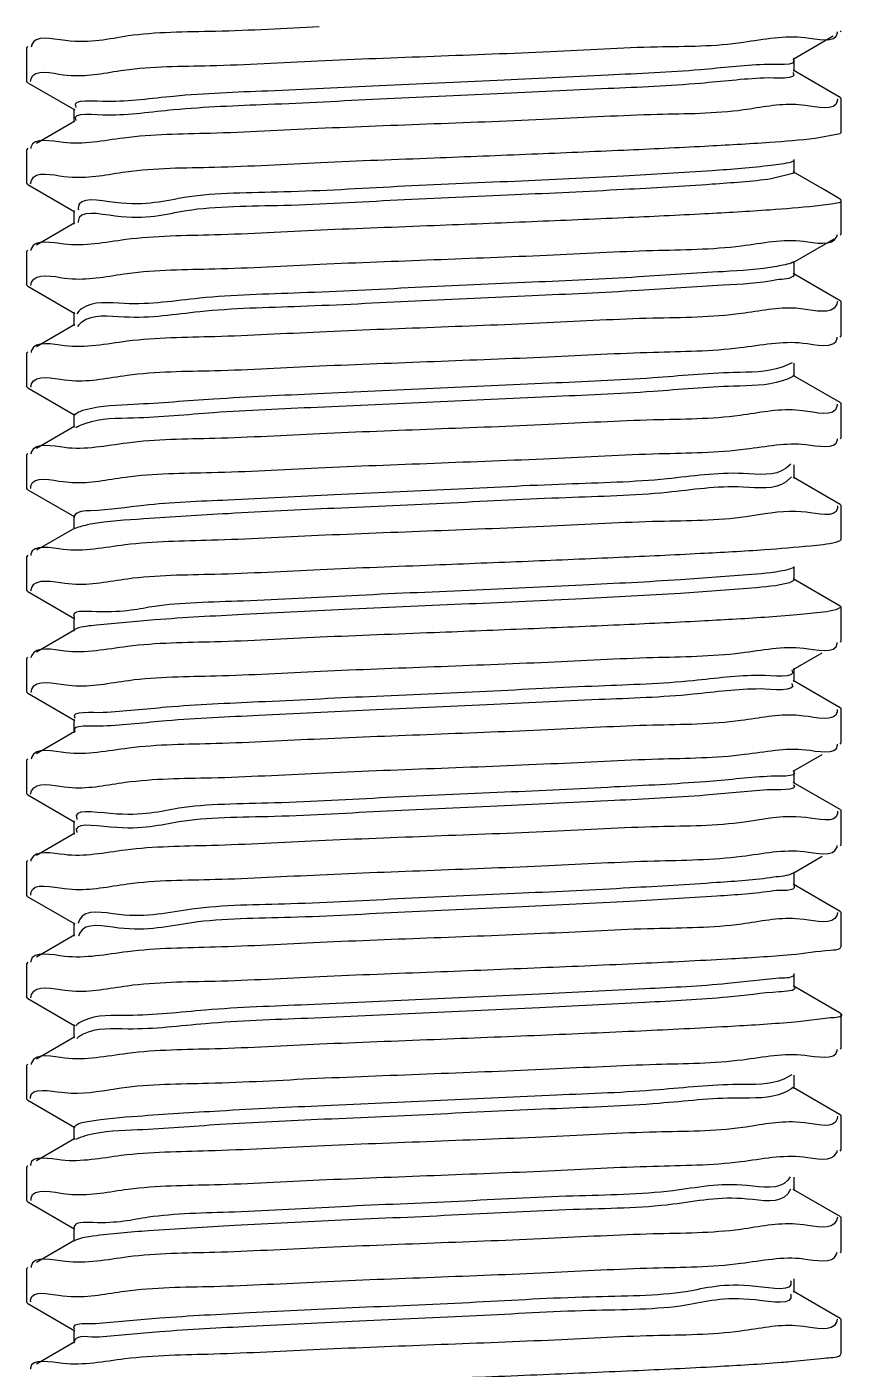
# Model space of a CAD drawing. Extents: x 552102 to 973302, y -80747 to 40012826.
# Drawn here: x 609537.4 to 609620.6, y 211681.1 to 211817.9 of the extents above; entities that cross this region are included whole.
import ezdxf

# ---------------------------------------------------------------- set-up
doc = ezdxf.new("R2010")
doc.units = 0
doc.header["$LTSCALE"] = 1000
doc.header["$MEASUREMENT"] = 0
doc.layers.add('02___PRT_ALL_AXES', color=7, linetype='Continuous')

msp = doc.modelspace()

# ---------------------------------------------------------------- linework, layer by layer
at = {"color": 133, "linetype": 'Continuous'}
for p, q in [((609619.9639942135, 211817.3064257433), (609619.9693323547, 211817.4193732788)), ((609620.2598541791, 211817.4205099633), (609620.3580312635, 211817.534093683)), ((609615.4584369446, 211814.6409780403), (609619.5468544568, 211817.0078659823)), ((609537.5121656948, 211815.9196147134), (609537.414034825, 211815.8067585518)), ((609615.5692572112, 211813.3868746748), (609615.5692572112, 211814.7692746778)), ((609620.259896862, 211810.735614713), (609615.4583973374, 211813.5151942988)), ((609537.5122083778, 211812.2365099539), (609537.4140312577, 211812.350078555)), ((609537.5122083778, 211812.2365099539), (609542.3136256213, 211809.45697804)), ((609537.7994095111, 211812.3403833797), (609537.8467465484, 211812.648830228)), ((609541.1024485076, 211813.0512800445), (609541.930857336, 211812.9748704006)), ((609619.9659942026, 211810.593749996), (609619.9564530844, 211810.3389027943)), ((609620.259896862, 211810.735614713), (609620.3580312635, 211810.6220936855)), ((609542.2028053458, 211809.5852746775), (609542.2028053458, 211808.2028746655)), ((609616.6789472246, 211809.921770673), (609615.7394298549, 211810.0024261107)), ((609542.3136652197, 211808.3311942985), (609538.3835563863, 211806.0559312065)), ((609617.690787446, 211806.5710437526), (609620.2598541791, 211807.0525099626)), ((609620.2598541791, 211807.0525099626), (609620.358031192, 211807.1659762909)), ((609537.5121656948, 211805.5516147306), (609537.4140312577, 211805.4380785485)), ((609615.4770874883, 211804.2434906115), (609615.258202594, 211804.1511183729)), ((609615.5692572112, 211803.0188746741), (609615.5692572112, 211804.4012746771)), ((609537.7967239494, 211801.9455912044), (609537.874349689, 211802.2806183418)), ((609541.1905661727, 211802.6917365571), (609542.0339315439, 211802.6122069409)), ((609615.5692572112, 211803.0188746741), (609613.2100001449, 211802.4238437703)), ((609618.6428733433, 211801.3036013653), (609615.4583973374, 211803.1471942981)), ((609537.5122083778, 211801.8685099532), (609537.4140317495, 211801.9818305482)), ((609537.5122083778, 211801.8685099532), (609542.3136256213, 211799.0889780392)), ((609620.259896862, 211800.3676147213), (609618.6428733433, 211801.3036013653)), ((609619.6114712592, 211799.9006178757), (609617.690787446, 211799.6590437551)), ((609619.7305405523, 211799.923055019), (609619.6114712592, 211799.9006178757)), ((609620.259896862, 211800.3676147213), (609620.358031192, 211800.2539762845)), ((609542.2028053458, 211799.2172746767), (609542.2028053458, 211797.8348746648)), ((609542.3136652197, 211797.9631942978), (609538.3835564131, 211795.6879312058)), ((609542.6505732114, 211798.087571459), (609542.6520932639, 211797.9827500065)), ((609615.4584369446, 211793.9049780389), (609619.6249403561, 211796.3170576801)), ((609620.2598541791, 211796.6845099707), (609620.3580301547, 211796.7984572907)), ((609537.5121656948, 211795.1836147299), (609537.4140317495, 211795.0698305418)), ((609620.259896862, 211789.9996147206), (609615.4583973374, 211792.7791942974)), ((609615.5692572112, 211792.6508746823), (609615.5692572112, 211794.0332746764)), ((609537.5122083778, 211791.5005099704), (609537.4140368277, 211791.6149277141)), ((609537.5122083778, 211791.5005099704), (609542.3136256213, 211788.7209780385)), ((609537.8245292122, 211791.5720953752), (609537.9016922171, 211791.9014501055)), ((609541.2593704307, 211792.3302744855), (609542.0354772295, 211792.2545210441)), ((609620.259896862, 211789.9996147206), (609620.3580301547, 211789.8864572933)), ((609542.2028053458, 211788.849274676), (609542.2028053458, 211787.4668746819)), ((609616.519385534, 211789.1705084732), (609615.7366343314, 211789.2459452441)), ((609619.9796206827, 211789.9410708418), (609619.8785496915, 211789.5907986453)), ((609542.3136652197, 211787.5951942971), (609538.3835563863, 211785.3199312051)), ((609542.7005949701, 211787.5561235328), (609542.5638482476, 211787.4007348945)), ((609542.7398869271, 211787.5955545177), (609542.7005949701, 211787.5561235328)), ((609620.2598541791, 211786.31650997), (609620.3580286707, 211786.4306595375)), ((609537.5121656948, 211784.8156147292), (609537.4140368277, 211784.7029277255)), ((609615.3671877558, 211783.6749582281), (609614.3281547363, 211783.2348151853)), ((609615.5692572112, 211782.2828746816), (609615.5692572112, 211783.6652746757)), ((609541.2509230013, 211781.9614748379), (609542.0353198464, 211781.8851914098)), ((609620.259896862, 211779.6316147198), (609615.4583973374, 211782.4111942967)), ((609537.5122083778, 211781.1325099697), (609537.4140313024, 211781.2460994204)), ((609537.5122083778, 211781.1325099697), (609542.3136256213, 211778.3529780378)), ((609537.8032384092, 211781.2071600129), (609537.8812472845, 211781.5406546881)), ((609619.928319269, 211779.4846874764), (609619.9240322405, 211779.2456103852)), ((609620.259896862, 211779.6316147198), (609620.3580286707, 211779.51865954)), ((609542.2028053458, 211778.4812746753), (609542.2028053458, 211777.0988746812)), ((609616.454046091, 211778.7963460346), (609615.7348480339, 211778.8649978628)), ((609542.3136652197, 211777.2271943052), (609538.3835563863, 211774.9519312044)), ((609542.5821867521, 211777.1807734122), (609542.4139440382, 211777.0809815844)), ((609542.6437445397, 211777.2124016543), (609542.5821867521, 211777.1807734122)), ((609620.2598541791, 211775.9485099693), (609620.3580312635, 211776.0620924821)), ((609537.5121656948, 211774.4476147284), (609537.4140313024, 211774.3340994229)), ((609615.2271554078, 211773.3653587063), (609614.75570099, 211772.9491008868)), ((609615.5692572112, 211771.9148746808), (609615.5692572112, 211773.297274675)), ((609537.5122083778, 211770.764509969), (609537.4140313024, 211770.8780396332)), ((609537.8086786444, 211770.8949979534), (609537.8278363581, 211771.16556349)), ((609541.1225809808, 211771.5812205126), (609542.0330102319, 211771.5003565063)), ((609615.3042281831, 211772.0853920241), (609614.75570099, 211771.5667008927)), ((609620.259896862, 211769.2636147191), (609615.4583973374, 211772.0431943049)), ((609537.5122083778, 211770.764509969), (609542.3136256213, 211767.9849780371)), ((609542.2028053458, 211768.1132746925), (609542.2028053458, 211766.7308746805)), ((609616.7700023557, 211768.4586217364), (609615.7414895947, 211768.5408076336)), ((609619.9761178965, 211769.1183497389), (609619.9684916789, 211768.8647207787)), ((609620.259896862, 211769.2636147191), (609620.3580312635, 211769.1500924756)), ((609542.3136652197, 211766.8591943045), (609538.3835563863, 211764.5839312037)), ((609542.4990695292, 211766.8755259802), (609542.3418356294, 211766.8059781512)), ((609619.8208107526, 211765.4281866302), (609620.2598541791, 211765.5805099686)), ((609620.2598541791, 211765.5805099686), (609620.358029985, 211765.6944888225)), ((609537.5121656948, 211764.0796147277), (609537.4140313024, 211763.9660396357)), ((609615.4584369446, 211762.8009780367), (609615.0940695519, 211762.663386624)), ((609615.5692572112, 211761.5468746801), (609615.5692572112, 211762.9292746832)), ((609615.5692572112, 211761.5468746801), (609615.0940695519, 211761.2809866299)), ((609620.259896862, 211758.8956147184), (609615.4583973374, 211761.6751943042)), ((609537.5121567453, 211760.396539866), (609537.4140333051, 211760.5105914166)), ((609537.5121567453, 211760.396539866), (609542.3136418307, 211757.6169686397)), ((609537.8020721847, 211760.4521729579), (609537.9037493373, 211760.8007407)), ((609541.271810096, 211761.2274505963), (609542.0360804761, 211761.153150778)), ((609620.358029985, 211758.782488816), (609619.8208107526, 211758.5161866238)), ((609620.259896862, 211758.8956147184), (609620.358029985, 211758.782488816)), ((609542.2028053458, 211757.7452746918), (609542.2028053458, 211756.3628746798)), ((609615.8594327177, 211758.0133817961), (609612.5756240779, 211757.7546557536)), ((609617.2179975117, 211758.1358272483), (609615.8594327177, 211758.0133817961)), ((609542.3136652197, 211756.4911943038), (609538.3835564131, 211754.215931203)), ((609542.4327729488, 211756.5962643703), (609542.2891403789, 211756.5312865605)), ((609620.2599058206, 211755.2125398566), (609620.3580256308, 211755.3269351771)), ((609537.5121656948, 211753.711614727), (609537.4140333051, 211753.5985914191)), ((609615.4584207351, 211752.4329686393), (609618.4268484259, 211754.1515977939)), ((609615.5692572112, 211751.1788746794), (609615.5692572112, 211752.5612746825)), ((609537.8465005899, 211750.110010775), (609537.906926083, 211750.4219209274)), ((609541.3906069214, 211750.870592474), (609542.0380954946, 211750.8036543449)), ((609620.259896862, 211748.5276147177), (609615.4583973374, 211751.3071943035)), ((609537.5121567453, 211750.0285398652), (609537.4140329206, 211750.1425387552)), ((609537.5121567453, 211750.0285398652), (609542.3136418307, 211747.248968639)), ((609616.5388932402, 211747.7003579786), (609615.7363473887, 211747.7734672716)), ((609619.9438434477, 211748.3737451663), (609619.9443166429, 211748.1425703188)), ((609620.259896862, 211748.5276147177), (609620.3580256308, 211748.4149351885)), ((609542.2028053458, 211747.3772746911), (609542.2028053458, 211745.994874679)), ((609542.3136652197, 211746.1231943031), (609538.3835563863, 211743.8479312022)), ((609620.2599058206, 211744.8445398559), (609620.3580312635, 211744.9581058552)), ((609615.4584207351, 211742.0649686386), (609618.4268484259, 211743.7835978021)), ((609537.5121656948, 211743.3436147263), (609537.4140329206, 211743.2305387577)), ((609615.5692572112, 211740.8108746787), (609615.5692572112, 211742.1932746818)), ((609620.259896862, 211738.159614717), (609615.4583973374, 211740.9391943027)), ((609537.5121567453, 211739.6605398645), (609537.4140313024, 211739.7741051307)), ((609537.5121567453, 211739.6605398645), (609542.3136418307, 211736.8809686383)), ((609537.7889828259, 211739.7214580794), (609537.889202475, 211740.0722981711)), ((609541.2063639278, 211740.4852426937), (609542.0341957862, 211740.4082263162)), ((609619.9727151479, 211737.9963512739), (609619.9790048654, 211737.7753256907)), ((609620.259896862, 211738.159614717), (609620.3580312635, 211738.0461058488)), ((609542.2028053458, 211737.0092746904), (609542.2028053458, 211735.6268746783)), ((609616.7361509736, 211737.3513188353), (609615.7400368297, 211737.430509903)), ((609542.3136652197, 211735.7551943024), (609538.3835563863, 211733.4799312015)), ((609620.2599058206, 211734.4765398552), (609620.3580312635, 211734.5900221159)), ((609537.5121656948, 211732.9756147256), (609537.4140313024, 211732.8621051242)), ((609615.4584207351, 211731.6969686469), (609618.4268484259, 211733.4155978014)), ((609615.5692572112, 211730.442874678), (609615.5692572112, 211731.8252746811)), ((609541.2553777213, 211730.1218966295), (609542.0360231752, 211730.0496715625)), ((609620.259896862, 211727.7916147163), (609615.4583973374, 211730.571194302)), ((609537.5121567453, 211729.2925398638), (609537.4140362378, 211729.4052679857)), ((609537.5121567453, 211729.2925398638), (609542.3136418307, 211726.5129686465)), ((609537.8324492212, 211729.443066596), (609537.8342593993, 211729.6786498149)), ((609619.9625304515, 211727.6917878856), (609619.9135056789, 211727.3840243389)), ((609620.259896862, 211727.7916147163), (609620.3580312635, 211727.6780221184)), ((609542.2028053458, 211726.6412746897), (609542.2028053458, 211725.2588746776)), ((609616.5849374618, 211726.9687412968), (609615.7379754718, 211727.0486826768)), ((609542.3136652197, 211725.3871943017), (609538.3835563863, 211723.1119312098)), ((609542.7287954831, 211725.4423336705), (609542.6711320573, 211725.2802392592)), ((609542.7442360307, 211725.4784677376), (609542.7287954831, 211725.4423336705)), ((609620.2598541791, 211724.1085099657), (609620.358031192, 211724.2221845766)), ((609537.5121656948, 211722.6076147249), (609537.4140362378, 211722.4932679792)), ((609615.5692572112, 211720.0748746773), (609615.5692572112, 211721.4572746803)), ((609537.5122083778, 211718.9245099654), (609537.4140367295, 211719.0389206728)), ((609537.5122083778, 211718.9245099654), (609542.3136256213, 211716.1449780424)), ((609537.8317395622, 211718.9993241062), (609537.9034459974, 211719.3232824912)), ((609541.2836087133, 211719.7565644076), (609542.0358946527, 211719.6822655459)), ((609620.259896862, 211717.4236147155), (609615.4583973374, 211720.2031943013)), ((609542.2028053458, 211716.273274689), (609542.2028053458, 211714.8908746859)), ((609615.9629401203, 211716.5473053446), (609615.2714562828, 211716.4842125466)), ((609619.2608909215, 211716.9296700289), (609615.9629401203, 211716.5473053446)), ((609620.259896862, 211717.4236147155), (609620.327564373, 211717.3733294656)), ((609620.327564373, 211717.3733294656), (609620.358031192, 211717.3101845791)), ((609542.3136652197, 211715.019194301), (609538.3835564131, 211712.7439312091)), ((609542.6476331259, 211714.9607289126), (609542.486987492, 211714.8309814682)), ((609542.6987545186, 211714.9970482578), (609542.6476331259, 211714.9607289126)), ((609620.2598541791, 211713.740509965), (609620.3580312635, 211713.8541203995)), ((609537.5121656948, 211712.2396147242), (609537.4140367295, 211712.1269206752)), ((609615.3210675473, 211711.133436661), (609614.5189803357, 211710.6934618016)), ((609615.5692572112, 211709.7068746855), (609615.5692572112, 211711.0892746796)), ((609540.9484856065, 211709.3562697341), (609541.9290332998, 211709.2806233575)), ((609620.259896862, 211707.0556147148), (609615.4583973374, 211709.8351943006)), ((609537.5122083778, 211708.5565099647), (609537.4140313024, 211708.6700386365)), ((609537.5122083778, 211708.5565099647), (609542.3136256213, 211705.7769780417)), ((609619.9625441487, 211706.9286152204), (609619.9403129722, 211706.6535285433)), ((609620.259896862, 211707.0556147148), (609620.3580312635, 211706.9421204021)), ((609542.2028053458, 211705.9052746882), (609542.2028053458, 211704.5228746851)), ((609616.6413771922, 211706.2381491383), (609615.7388625855, 211706.319119968)), ((609542.3136652197, 211704.6511943002), (609538.3835564131, 211702.3759312083)), ((609542.54341509, 211704.6270860066), (609542.3779484088, 211704.5430237432)), ((609542.6102293546, 211704.6560459425), (609542.54341509, 211704.6270860066)), ((609620.2598541791, 211703.3725099643), (609620.3580312635, 211703.4860380461)), ((609537.5121656948, 211701.8716147234), (609537.4140313024, 211701.7580386391)), ((609615.1403547163, 211700.7565249135), (609614.9090948874, 211700.4077475389)), ((609615.5692572112, 211699.3388746848), (609615.5692572112, 211700.7212746789)), ((609537.847232082, 211698.3308555206), (609537.8547489817, 211698.5756633928)), ((609541.3345963891, 211699.0253592481), (609542.0373597557, 211698.9574706873)), ((609615.1929048236, 211699.4887514105), (609614.9090948874, 211699.0253475358)), ((609620.259896862, 211696.6876147141), (609615.4583973374, 211699.4671942999)), ((609537.5122083778, 211698.1885099639), (609537.4140325721, 211698.3016599705)), ((609537.5122083778, 211698.1885099639), (609542.3136256213, 211695.408978041)), ((609616.4975030447, 211695.8564391156), (609615.7361345644, 211695.9308990171)), ((609619.9726113017, 211696.6235057076), (609619.8810924435, 211696.2804374059)), ((609620.259896862, 211696.6876147141), (609620.3580312635, 211696.5740380576)), ((609542.3136652197, 211694.2831942995), (609538.3835564131, 211692.0079312076)), ((609542.2028053458, 211695.5372746875), (609542.2028053458, 211694.1548746844)), ((609542.4707670744, 211694.3341747244), (609542.3203286316, 211694.2704266002)), ((609620.2598541791, 211693.0045099636), (609620.3580261046, 211693.117250361)), ((609537.5121656948, 211691.5036147227), (609537.4140325721, 211691.3896599462)), ((609615.5692572112, 211688.9708746751), (609615.5692572112, 211690.3532746782)), ((609615.1816250259, 211688.8275064905), (609615.2096504534, 211688.7396332373)), ((609620.259896862, 211686.3196147134), (609615.4583973374, 211689.0991942992)), ((609537.5122083778, 211687.8205099632), (609537.4140332335, 211687.9335669239)), ((609537.5122083778, 211687.8205099632), (609542.3136256213, 211685.0409780403)), ((609537.8023395742, 211687.9915240427), (609537.7910016173, 211688.1971586724)), ((609541.0762932593, 211688.6327514639), (609541.9322568412, 211688.5610940685)), ((609619.9431770617, 211686.2449029793), (609619.8706221456, 211685.9197497418)), ((609620.259896862, 211686.3196147134), (609620.3580261046, 211686.2052503546)), ((609542.2028053458, 211685.1692746868), (609542.2028053458, 211683.7868746748)), ((609616.5012051457, 211685.4887888303), (609615.7363751318, 211685.5638929268)), ((609542.3136652197, 211683.9151942988), (609538.3835564131, 211681.6399312069)), ((609615.1460970038, 211681.9150264581), (609618.6351895834, 211682.2727758845)), ((609620.2598541791, 211682.6365099629), (609620.3580307806, 211682.7503266861))]:
    msp.add_line(p, q, dxfattribs=at)
for points, start_tangent, end_tangent in [([(609567.1997041161, 211817.9261024823), (609556.6353454675, 211817.4635935356), (609547.7218529667, 211816.9950472673), (609541.3384017552, 211816.5297159126), (609537.8957191075, 211816.0578172853), (609537.8521987373, 211815.8675370147)], (-0.998864853046374, -0.04763407759835314), (-0.1513896259216672, -0.9884741681821017)), ([(609578.8860312606, 211814.9420746793), (609590.7423425253, 211815.4204969486), (609601.613820007, 211815.8991500487), (609610.4032955224, 211816.3665544738)], (0.9992093668727177, 0.03975727799815823), (0.9887124554115297, 0.1498255002130942)), ([(609610.4032955224, 211816.3665544738), (609616.6789472246, 211816.8337706795)], (0.988712455523735, 0.1498254994726408), (0.9933418337683105, -0.115204172171888)), ([(609616.6789472246, 211816.8337706795), (609619.9639942135, 211817.3064257433)], (0.9933418341439656, -0.1152041689328231), (0.1029997105054739, 0.9946813859904028)), ([(609541.930857336, 211812.9748704006), (609547.2695431019, 211813.5115076115), (609556.0877083654, 211813.9816419175), (609567.0493098135, 211814.4644657721), (609578.8860312606, 211814.9420746793)], (0.9980741919567047, -0.06203150288338399), (0.999209366880601, 0.0397572778000289)), ([(609615.4463151301, 211814.6314124872), (609612.5221717561, 211814.0919580539)], (0.619473428946973, -0.7850176245337933), (-0.998988901423428, -0.04495747805218388)), ([(609537.8467465484, 211812.648830228), (609541.1024485076, 211813.0512800445)], (0.294577548389349, 0.9556275780788879), (0.9926905756907329, -0.1206872857214094)), ([(609612.5221717561, 211814.0919580539), (609606.0116510178, 211813.5506046524), (609596.6077041889, 211813.0092512776), (609585.3134281422, 211812.4678979208), (609573.3335567886, 211811.9265445103), (609561.945954817, 211811.3851911356), (609552.3653110053, 211810.843837734), (609545.6135701084, 211810.3024843593)], (-0.9989889015512962, -0.04495747521085697), (-0.9999951692635113, -0.003108287252094923)), ([(609615.4328473742, 211813.2650062372), (609615.4448044116, 211813.2509114255), (609612.5221717561, 211812.7095580508)], (0.6662407459472406, -0.7457367286379721), (-0.998988901586986, -0.04495747441780268)), ([(609612.5221717561, 211812.7095580508), (609606.0116510178, 211812.1682046404), (609596.6077041889, 211811.6268512656), (609585.3134281422, 211811.0854979088), (609573.3335567886, 211810.5441445072), (609561.945954817, 211810.0027911325), (609552.3653110053, 211809.461437731), (609545.6135701084, 211808.9200843652)], (-0.9989889015512962, -0.04495747521085697), (-0.9999951692635113, -0.003108287252094923)), ([(609545.6135701084, 211810.3024843593), (609542.410924452, 211809.7611309936), (609542.421302169, 211809.7465778102)], (-0.9999951692623134, -0.003108287637493678), (0.5939276772965322, -0.8045184361723146)), ([(609545.6135701084, 211808.9200843652), (609542.4037299001, 211808.389509358)], (-0.9999951692580584, -0.003108289006339577), (0.5435004845892112, -0.839408853450625)), ([(609615.7394298549, 211810.0024261107), (609610.4032955224, 211809.4545544853), (609601.613820007, 211808.9871500423), (609590.7423425253, 211808.508496951), (609578.8860312606, 211808.0300746818)], (-0.998514157652696, 0.05449290749379287), (-0.9992093668806896, -0.03975727779779981)), ([(609619.9564530844, 211810.3389027943), (609616.6789472246, 211809.921770673)], (-0.1671633866122175, -0.9859292074871981), (-0.9933418335371391, 0.1152041741651529)), ([(609578.8860312606, 211808.0300746818), (609567.0493098135, 211807.5524657746), (609556.0877083654, 211807.069641911), (609547.2695431019, 211806.599507605), (609541.1024485076, 211806.1392800381)], (-0.9992093669110197, -0.03975727703552207), (-0.9926905756755194, 0.1206872858465455)), ([(609541.1024485076, 211806.1392800381), (609537.8292324388, 211805.6717672606), (609537.8052033598, 211805.5229425957)], (-0.9926905758474389, 0.1206872844324552), (-0.0973794567789435, -0.9952473267471951)), ([(609578.8860312606, 211804.5740746786), (609588.8369199807, 211804.9739090284), (609598.2024392749, 211805.3735643585), (609606.4592736239, 211805.7742253562), (609613.0803728098, 211806.1736118754), (609617.690787446, 211806.5710437526)], (0.9992093669066551, 0.03975727714521582), (0.9937016102055551, 0.1120585109435556)), ([(609542.0339315439, 211802.6122069409), (609547.490052485, 211803.1570002129), (609556.5222906882, 211803.6342575361), (609567.3556870873, 211804.1091707607), (609578.8860312606, 211804.5740746786)], (0.9980309650056143, -0.06272314477098888), (0.9992093668835893, 0.03975727772492637)), ([(609613.2100001449, 211803.8062437554), (609607.2088928486, 211803.2648903897), (609598.1866524095, 211802.7235369791), (609587.1056600803, 211802.1821836224), (609575.1478992844, 211801.6408302476), (609563.588876217, 211801.0994768371), (609553.66156474, 211800.5581234624), (609546.4248878474, 211800.0167700608), (609542.6507648464, 211799.4754166951), (609542.6604325558, 211799.2738182624)], (-0.991970888420583, -0.1264664245010483), (0.1226256293264124, -0.9924529989033745)), ([(609615.258202594, 211804.1511183729), (609613.2100001449, 211803.8062437554)], (-0.9534061673672882, -0.3016897081871018), (-0.9919708874366551, -0.1264664322187321)), ([(609537.874349689, 211802.2806183418), (609541.1905661727, 211802.6917365571)], (0.3655061730049372, 0.9308089156724302), (0.9922551407707636, -0.1242164868847621)), ([(609613.2100001449, 211802.4238437703), (609607.2088928486, 211801.8824903955), (609598.1866524095, 211801.341136985), (609587.1056600803, 211800.7997836103), (609575.1478992844, 211800.2584302445), (609563.588876217, 211799.717076834), (609553.66156474, 211799.1757234683), (609546.4248878474, 211798.6343700667), (609542.6507648464, 211798.093016692), (609542.6505732114, 211798.087571459)], (-0.9919708884337874, -0.1264664243974767), (-0.03248126880400599, -0.9994723443782133)), ([(609617.690787446, 211799.6590437551), (609613.0803728098, 211799.2616118779), (609606.4592736239, 211798.8622253497), (609598.2024392749, 211798.4615643611), (609588.8369199807, 211798.0619090309), (609578.8860312606, 211797.6620746811)], (-0.9937016102055551, -0.1120585109435556), (-0.9992093669066551, -0.03975727714521582)), ([(609620.3088026161, 211800.2148778667), (609620.3243936712, 211800.1876094748), (609619.7305405523, 211799.923055019)], (0.6219322420052489, -0.7830710608586711), (-0.980961753286203, -0.1942010262322484)), ([(609578.8860312606, 211797.6620746811), (609567.3556870873, 211797.1971707632), (609556.5222906882, 211796.7222575297), (609547.490052485, 211796.2450002154), (609541.1905661727, 211795.7797365775)], (-0.9992093669082237, -0.03975727710579407), (-0.9922551407507549, 0.1242164870445941)), ([(609541.1905661727, 211795.7797365775), (609537.8534898276, 211795.3105086704), (609537.8099029654, 211795.132610934)], (-0.9922551410315621, 0.124216484801474), (-0.1688451396850212, -0.9856425918175137)), ([(609578.8860312606, 211794.2060746779), (609590.3936417723, 211794.6700370063), (609601.1698432381, 211795.1421182116), (609610.1870370919, 211795.6173772087), (609616.519385534, 211796.0825084617)], (0.9992093668820223, 0.03975727776430598), (0.9921810626997123, -0.1248068059845691)), ([(609616.519385534, 211796.0825084617), (609619.8996908361, 211796.5525204232), (609619.9608788366, 211796.7517599513)], (0.9921810623524707, -0.1248068087450465), (0.2194516759132804, 0.9756233709474433)), ([(609542.0354772295, 211792.2545210441), (609547.6242669696, 211792.7971503188), (609556.5547566289, 211793.267790999), (609567.2522411967, 211793.7368842413), (609578.8860312606, 211794.2060746779)], (0.9976414254245287, -0.06864099559967408), (0.9992093668769199, 0.03975727789254403)), ([(609537.9016922171, 211791.9014501055), (609541.2593704307, 211792.3302744855)], (0.3598268521499356, 0.9330190975922564), (0.9921612128140729, -0.1249645061099668)), ([(609613.8124937856, 211793.5205294838), (609608.3357195401, 211792.9791760822), (609599.7176162686, 211792.4378227165), (609588.8774567599, 211791.8964693239), (609576.9715353394, 211791.3551159491), (609565.2698287572, 211790.8137625744), (609555.0205304708, 211790.2724091729), (609547.3169090982, 211789.7310557982), (609542.9806917812, 211789.1897023966), (609542.4909795935, 211788.6777446558)], (-0.9816200995309867, -0.1908454353574529), (-0.511478927797588, -0.8592958200870232)), ([(609615.4352641875, 211793.9491484513), (609613.8124937856, 211793.5205294838)], (-0.8855359589115103, -0.4645708401037157), (-0.9816200997991054, -0.1908454339783752)), ([(609613.8124937856, 211792.1381294896), (609608.3357195401, 211791.5967760971), (609599.7176162686, 211791.0554227223), (609588.8774567599, 211790.5140693118), (609576.9715353394, 211789.9727159461), (609565.2698287572, 211789.4313625713), (609555.0205304708, 211788.8900091698), (609547.3169090982, 211788.3486557951), (609542.9806917812, 211787.8073023935), (609542.7398869271, 211787.5955545177)], (-0.9816200995110737, -0.1908454354598768), (-0.7135449938275982, -0.700609407432967)), ([(609615.5549120511, 211792.6596061935), (609613.8124937856, 211792.1381294896)], (-0.5199319153303585, -0.8542077050816768), (-0.9816200996876191, -0.1908454345518091)), ([(609615.7366343314, 211789.2459452441), (609610.1870370919, 211788.7053772201), (609601.1698432381, 211788.2301182141), (609590.3936417723, 211787.7580370088), (609578.8860312606, 211787.2940746804)], (-0.9977898473119867, 0.06644863129608035), (-0.9992093669096059, -0.03975727707105368)), ([(609619.8785496915, 211789.5907986453), (609616.519385534, 211789.1705084732)], (-0.4130501999648601, -0.9107082586146835), (-0.9921810628720189, 0.1248068046147763)), ([(609578.8860312606, 211787.2940746804), (609567.2522411967, 211786.8248842528), (609556.5547566289, 211786.3557910016), (609547.6242669696, 211785.8851503303), (609541.2593704307, 211785.418274488)], (-0.9992093668771206, -0.03975727788750093), (-0.9921612132247849, 0.1249645028491016)), ([(609541.2593704307, 211785.418274488), (609537.8879606928, 211784.9517777671), (609537.8382937277, 211784.757731246)], (-0.9921612130471713, 0.1249645042592727), (-0.174755726116802, -0.9846118200536642)), ([(609578.8860312606, 211783.8380746862), (609590.535858726, 211784.3079299977), (609601.2305832648, 211784.776985385), (609610.0522283728, 211785.2412238469), (609616.454046091, 211785.7083460321)], (0.9992093668754716, 0.03975727792894303), (0.9931211871539818, -0.1170910228235539)), ([(609616.454046091, 211785.7083460321), (609619.927920934, 211786.1922162166), (609619.9323368783, 211786.3117292812)], (0.9931211872901505, -0.1170910216686228), (-0.0145952606211491, 0.9998934835108192)), ([(609542.0353198464, 211781.8851914098), (609547.6160601432, 211782.4286532869), (609556.5503484274, 211782.899582841), (609567.2491278584, 211783.3687551727), (609578.8860312606, 211783.8380746862)], (0.997679942831869, -0.06807886361418279), (0.9992093668851167, 0.03975727768653575)), ([(609614.3281547363, 211783.2348151853), (609609.3893296953, 211782.6934618106), (609601.1967894967, 211782.152108418), (609590.6244131263, 211781.6107550522), (609578.79993118, 211781.0694016507), (609566.9846333052, 211780.5280482759), (609556.4388295973, 211779.9866949012), (609548.2874161388, 211779.4453414997), (609543.3998850549, 211778.9039881339), (609542.3120864535, 211778.3793949445)], (-0.9494136955377547, -0.3140280795173319), (-0.6819033743773768, -0.7314422656729286)), ([(609537.8812472845, 211781.5406546881), (609541.2509230013, 211781.9614748379)], (0.363501003946423, 0.9315938064038116), (0.9921819291577945, -0.1247999176791295)), ([(609614.3281547363, 211781.8524151912), (609609.3893296953, 211781.3110618164), (609601.1967894967, 211780.7697084238), (609590.6244131263, 211780.2283550491), (609578.79993118, 211779.6870016476), (609566.9846333052, 211779.1456482729), (609556.4388295973, 211778.604294907), (609548.2874161388, 211778.0629414966), (609543.3998850549, 211777.5215881219), (609542.6437445397, 211777.2124016543)], (-0.949413695468311, -0.3140280797272837), (-0.8945479673790158, -0.4469719611542447)), ([(609615.470833301, 211782.3757080903), (609614.3281547363, 211781.8524151912)], (-0.6861447983647372, -0.7274649927501765), (-0.9494136960724087, -0.3140280779008914)), ([(609619.9240322405, 211779.2456103852), (609616.454046091, 211778.7963460346)], (-0.130514690045237, -0.9914463755959753), (-0.993121187044002, 0.1170910237563608)), ([(609615.7348480339, 211778.8649978628), (609610.0522283728, 211778.3292238494), (609601.2305832648, 211777.8649853786), (609590.535858726, 211777.3959300091), (609578.8860312606, 211776.9260746797)], (-0.9973933430519433, 0.07215621411679572), (-0.9992093668978936, -0.0397572773654145)), ([(609578.8860312606, 211776.9260746797), (609567.2491278584, 211776.4567551663), (609556.5503484274, 211775.9875828435), (609547.6160601432, 211775.5166532984), (609541.2509230013, 211775.0494748404)], (-0.9992093668982568, -0.03975727735628795), (-0.9921819294709145, 0.1247999151897677)), ([(609541.2509230013, 211775.0494748404), (609537.8626002545, 211774.5769925644), (609537.8168844695, 211774.3941466619)], (-0.9921819299198681, 0.1247999116205059), (-0.1728265811855755, -0.9849522693185218)), ([(609578.8860312606, 211773.4700746765), (609590.7816516573, 211773.9501293918), (609601.808968603, 211774.4364501049), (609610.6580606217, 211774.9102377584), (609616.7700023557, 211775.3706217339)], (0.9992093669043838, 0.03975727720230126), (0.9936319441082324, -0.1126745740959093)), ([(609616.7700023557, 211775.3706217339), (609619.9763770605, 211775.8380369236), (609619.9802950973, 211775.9447849443)], (0.9936319437771818, -0.1126745770153129), (-0.01332346974901038, 0.999911238637634)), ([(609537.8278363581, 211771.16556349), (609541.1225809808, 211771.5812205126)], (0.2034075003459807, 0.9790941674849258), (0.9930280846351451, -0.1178780010258708)), ([(609542.0330102319, 211771.5003565063), (609547.4278450751, 211772.0492068787), (609556.2320937152, 211772.5165098359), (609567.071491843, 211772.9933865984), (609578.8860312606, 211773.4700746765)], (0.9983271578942776, -0.05781769461621622), (0.9992093668759515, 0.03975727791688504)), ([(609614.75570099, 211772.9491008868), (609610.3671038504, 211772.4077475121), (609602.6204946692, 211771.8663941552), (609592.342186066, 211771.3250407448), (609580.6285410697, 211770.7836873789), (609568.729026633, 211770.2423339775), (609557.9129359807, 211769.7009806116), (609549.3339961703, 211769.1596272369), (609543.9073024775, 211768.6182738354), (609542.2232834304, 211768.0989129563)], (-0.8134377977829952, -0.5816519140671257), (-0.5741887220696122, -0.8187229760108516)), ([(609614.75570099, 211771.5667008927), (609610.3671038504, 211771.0253475269), (609602.6204946692, 211770.4839941521), (609592.342186066, 211769.9426407506), (609580.6285410697, 211769.4012873759), (609568.729026633, 211768.8599339744), (609557.9129359807, 211768.3185806086), (609549.3339961703, 211767.7772272338), (609543.9073024775, 211767.2358738234), (609542.4990695292, 211766.8755259802)], (-0.8134377979776833, -0.5816519137948553), (-0.933753687617868, -0.3579162623575981)), ([(609615.7414895947, 211768.5408076336), (609610.6580606217, 211767.998237734), (609601.808968603, 211767.5244500985), (609590.7816516573, 211767.0381293853), (609578.8860312606, 211766.558074679)], (-0.9989897265423875, 0.04493913954189645), (-0.999209366886451, -0.03975727765300348)), ([(609619.9684916789, 211768.8647207787), (609616.7700023557, 211768.4586217364)], (-0.1651478472622933, -0.9862688216427762), (-0.9936319440637538, 0.112674574488149)), ([(609578.8860312606, 211766.558074679), (609567.071491843, 211766.081386592), (609556.2320937152, 211765.6045098474), (609547.4278450751, 211765.1372068813), (609541.1225809808, 211764.6692205151)], (-0.999209366899886, -0.03975727731534125), (-0.9930280848746131, 0.1178779990085443)), ([(609612.5756240779, 211764.6666557511), (609617.2179975117, 211765.0478272458), (609619.8208107526, 211765.4281866302)], (0.9975039237954336, 0.07061106154643036), (0.9705967974563212, 0.240711147991806)), ([(609541.1225809808, 211764.6692205151), (609537.8179336692, 211764.196560364), (609537.8078792031, 211764.0719573965)], (-0.993028085165646, 0.1178779965568234), (-0.0258857051414446, -0.9996649089916732)), ([(609578.8860312606, 211763.1020746758), (609588.4590907152, 211763.4864410122), (609597.7437400128, 211763.8810063859), (609606.0123680438, 211764.2785700043), (609612.5756240779, 211764.6666557511)], (0.9992093668747175, 0.03975727794789646), (0.9975039239115904, 0.0706110599055152)), ([(609615.0940695519, 211762.663386624), (609611.266611066, 211762.1220332136), (609603.9851922448, 211761.5806798567), (609594.0265048856, 211761.039326491), (609582.4528187717, 211760.4979730805), (609570.4986718411, 211759.9566197147), (609559.4391848202, 211759.4152663042), (609550.4540471996, 211758.8739129384), (609544.5016825342, 211758.3325595727), (609542.217015555, 211757.7912061622), (609542.2313454443, 211757.7677643259)], (-0.9628693178818707, -0.2699679178748856), (0.6189313672336406, -0.7854450729709217)), ([(609542.0360804761, 211761.153150778), (609547.6541810388, 211761.6949605395), (609556.5666503484, 211762.164352562), (609567.2776269998, 211762.6339364608), (609578.8860312606, 211763.1020746758)], (0.9976751678955209, -0.06814880310500124), (0.9992093668777622, 0.03975727787137501)), ([(609537.9037493373, 211760.8007407), (609541.271810096, 211761.2274505963)], (0.4130077564228114, 0.9107275076193734), (0.9921805711392594, -0.1248107136978759)), ([(609615.0940695519, 211761.2809866299), (609611.266611066, 211760.7396332195), (609603.9851922448, 211760.1982798536), (609594.0265048856, 211759.6569264879), (609582.4528187717, 211759.1155730774), (609570.4986718411, 211758.5742197116), (609559.4391848202, 211758.0328663012), (609550.4540471996, 211757.4915129353), (609544.5016825342, 211756.9501595786), (609542.4327729488, 211756.5962643703)], (-0.9628693178784924, -0.2699679178869352), (-0.9414450705737397, -0.3371663967426266)), ([(609619.8208107526, 211758.5161866238), (609617.2179975117, 211758.1358272483)], (-0.9705967966807664, -0.2407111511190024), (-0.995662359100615, -0.09304013472796549)), ([(609612.5756240779, 211757.7546557536), (609606.0123680438, 211757.3665699979), (609597.7437400128, 211756.9690063884), (609588.4590907152, 211756.5744410148), (609578.8860312606, 211756.1900746782)], (-0.9975039239115904, -0.0706110599055152), (-0.9992093668747175, -0.03975727794789646)), ([(609578.8860312606, 211756.1900746782), (609567.2776269998, 211755.7219364633), (609556.5666503484, 211755.2523525646), (609547.6541810388, 211754.782960551), (609541.271810096, 211754.3154506078)], (-0.999209366879856, -0.03975727781875214), (-0.9921805713374042, 0.1248107121227277)), ([(609541.271810096, 211754.3154506078), (609537.8859021688, 211753.8472338577), (609537.8212068493, 211753.6408053567)], (-0.9921805710342231, 0.1248107145328594), (-0.223338518193161, -0.9747409431696624)), ([(609578.8860312606, 211752.734074675), (609590.4849348778, 211753.2018191864), (609601.1796163853, 211753.670579352), (609610.1448886449, 211754.1428230455), (609616.5388932402, 211754.6123579761)], (0.9992093669107297, 0.03975727704280891), (0.9933752679621036, -0.1149155211501858)), ([(609616.5388932402, 211754.6123579761), (609619.9478446061, 211755.0937999566), (609619.9494555498, 211755.2020883967)], (0.9933752683418569, -0.1149155178674496), (-0.03364644113234968, 0.9994337982073287)), ([(609542.0380954946, 211750.8036543449), (609547.78794316, 211751.3350274076), (609556.6898965294, 211751.8021643182), (609567.3294725979, 211752.2680848112), (609578.8860312606, 211752.734074675)], (0.9968198502532051, -0.07968805519761228), (0.9992093668995067, 0.03975727732487694)), ([(609612.085615086, 211751.8363189688), (609605.287489354, 211751.2949655582), (609595.6731820937, 211750.7536121835), (609584.2682289297, 211750.2122588178), (609572.2891693556, 211749.6709054162), (609561.013781559, 211749.1295520415), (609551.6447846288, 211748.5881986399), (609545.1815475071, 211748.0468452652)], (-0.999980177498176, 0.006296396645421818), (-0.9986412174915356, -0.05211255824677513)), ([(609615.3424192632, 211752.3776723435), (609612.085615086, 211751.8363189688)], (0.5423232787059856, -0.8401699003020697), (-0.9999801775077668, 0.006296395122221168)), ([(609615.3424192632, 211752.3776723435), (609615.3494105126, 211752.3665321817)], (0.5423235961582504, -0.8401696953889631), (0.5204182723230276, -0.8539114836048963)), ([(609537.906926083, 211750.4219209274), (609541.3906069214, 211750.870592474)], (0.313736022736101, 0.949510246410081), (0.9921001173099563, -0.1254486238807385)), ([(609612.085615086, 211750.4539189657), (609605.287489354, 211749.9125655552), (609595.6731820937, 211749.3712121894), (609584.2682289297, 211748.8298588147), (609572.2891693556, 211748.2885054131), (609561.013781559, 211747.7471520474), (609551.6447846288, 211747.2057986369), (609545.1815475071, 211746.6644452801)], (-0.999980177498176, 0.006296396645421818), (-0.9986412174915356, -0.05211255824677513)), ([(609615.3308550353, 211751.0124784787), (609615.3424192632, 211750.9952723314), (609612.085615086, 211750.4539189657)], (0.5723414597833004, -0.8200153982780573), (-0.9999801774965817, 0.006296396898617754)), ([(609545.1815475071, 211748.0468452652), (609542.3134884442, 211747.5054918995), (609542.3265617724, 211747.4902781059)], (-0.9986412175210737, -0.0521125576807329), (0.6742967905304337, -0.7384604513989605)), ([(609615.7363473887, 211747.7734672716), (609610.1448886449, 211747.230823048), (609601.1796163853, 211746.7585793456), (609590.4849348778, 211746.2898191889), (609578.8860312606, 211745.8220746775)], (-0.9978511508064409, 0.06552160585838568), (-0.9992093668940532, -0.03975727746193907)), ([(609619.9443166429, 211748.1425703188), (609616.5388932402, 211747.7003579786)], (-0.1118520811623191, -0.9937248673247832), (-0.9933752676462738, 0.1149155238803439)), ([(609545.1815475071, 211746.6644452801), (609542.3135078365, 211746.1230677475)], (-0.9986412175207959, -0.05211255768605396), (0.6266185250750754, -0.7793261345757224)), ([(609578.8860312606, 211745.8220746775), (609567.3294725979, 211745.3560848226), (609556.6898965294, 211744.8901643117), (609547.78794316, 211744.4230274012), (609541.3906069214, 211743.9585924675)], (-0.9992093669069808, -0.0397572771370313), (-0.9921001172256179, 0.1254486245477222)), ([(609541.3906069214, 211743.9585924675), (609537.8982598925, 211743.4824816634), (609537.8570194448, 211743.2938080897)], (-0.9921001167784843, 0.1254486280838415), (-0.1429450673159031, -0.989730623821478)), ([(609578.8860312606, 211742.3660746833), (609590.7849192406, 211742.8462651094), (609601.7141377622, 211743.3279265215), (609610.5080133254, 211743.7969796022), (609616.7361509736, 211744.2633188327)], (0.9992093669100133, 0.03975727706081861), (0.994018096997133, -0.109215488105847)), ([(609616.7361509736, 211744.2633188327), (609619.9819756086, 211744.7356887152), (609619.9804630216, 211744.8274732282)], (0.9940180967011595, -0.1092154907996318), (-0.06096012711939293, 0.9981402020265427)), ([(609542.0341957862, 211740.4082263162), (609547.4389415259, 211740.9458842506), (609556.2183371122, 211741.4118562867), (609567.1009409333, 211741.8906088432), (609578.8860312606, 211742.3660746833)], (0.9981350432419168, -0.06104453663070055), (0.9992093669116137, 0.03975727702059506)), ([(609615.4971167679, 211742.0958352496), (609612.8220797026, 211741.5506046703)], (0.6235830286150459, -0.78175712751678), (-0.9971469805454358, -0.07548443011058778)), ([(609537.889202475, 211740.0722981711), (609541.2063639278, 211740.4852426937)], (0.4133188744544131, 0.9105863539608626), (0.9923392905255631, -0.1235424318977983)), ([(609612.8220797026, 211741.5506046703), (609606.5241482492, 211741.0092512956), (609597.2781237805, 211740.467897894), (609586.0702580299, 211739.9265445193), (609574.0960676844, 211739.3851911446), (609562.632811522, 211738.843837743), (609552.9032481129, 211738.3024843683), (609545.9452071126, 211737.7611309667), (609542.5008864219, 211737.219777601), (609542.5213777031, 211737.1782737692)], (-0.9971469806908638, -0.07548442818949005), (0.4686307341207451, -0.8833941561032944)), ([(609615.4833214517, 211740.7291974803), (609615.5001326079, 211740.7095580687), (609612.8220797026, 211740.1682046582)], (0.6889189657021454, -0.7248383672901748), (-0.997146980707628, -0.07548442796803545)), ([(609612.8220797026, 211740.1682046582), (609606.5241482492, 211739.6268512925), (609597.2781237805, 211739.0854978909), (609586.0702580299, 211738.5441445162), (609574.0960676844, 211738.0027911415), (609562.632811522, 211737.4614377399), (609552.9032481129, 211736.9200843742), (609545.9452071126, 211736.3787309816), (609542.5008864219, 211735.8373776069)], (-0.9971469806864528, -0.07548442824775933), (0.4140530736053852, -0.9102527408571388)), ([(609615.7400368297, 211737.430509903), (609610.5080133254, 211736.8849796047), (609601.7141377622, 211736.4159265151), (609590.7849192406, 211735.9342651029), (609578.8860312606, 211735.4540746768)], (-0.9988625446371031, 0.04768245926010327), (-0.9992093668804505, -0.03975727780381174)), ([(609619.9790048654, 211737.7753256907), (609616.7361509736, 211737.3513188353)], (-0.09150897277057304, -0.9958042517997574), (-0.9940180967533355, 0.1092154903247537)), ([(609578.8860312606, 211735.4540746768), (609567.1009409333, 211734.9786088457), (609556.2183371122, 211734.4998562803), (609547.4389415259, 211734.0338842531), (609541.2063639278, 211733.5732426872)], (-0.9992093668817787, -0.03975727777042755), (-0.9923392905597015, 0.1235424316235857)), ([(609541.2063639278, 211733.5732426872), (609537.86626839, 211733.1059855779), (609537.807255044, 211732.9105016341)], (-0.9923392903582606, 0.1235424332416352), (-0.2154723275454164, -0.9765099467297611)), ([(609578.8860312606, 211731.9980746826), (609590.5600844558, 211732.4689344277), (609601.2922862048, 211732.9399012734), (609610.2311783935, 211733.4120569905), (609616.5849374618, 211733.8807412853)], (0.9992093668886662, 0.03975727759732461), (0.9924167301074732, -0.1229188098005791)), ([(609616.5849374618, 211733.8807412853), (609619.9290483202, 211734.3525286992), (609619.9558500791, 211734.5088615825)], (0.9924167304649287, -0.1229188069145693), (0.1057064319881521, 0.9943973804452294)), ([(609542.0360231752, 211730.0496715625), (609547.6501299465, 211730.5907155266), (609556.5955088075, 211731.0617145767), (609567.2786768967, 211731.5299799731), (609578.8860312606, 211731.9980746826)], (0.9977233709882675, -0.06743941713722047), (0.9992093668947749, 0.03975727744379764)), ([(609613.4741739506, 211731.2648903718), (609607.6920944566, 211730.7235369971), (609598.8373398568, 211730.1821836224), (609587.8544260497, 211729.6408302208), (609575.9148746814, 211729.0994768461), (609564.2922495628, 211728.5581234445), (609554.2263088728, 211728.0167700698), (609546.7907628204, 211727.4754166951), (609542.7787436332, 211726.9340633025), (609542.6412765676, 211726.5468948444)], (-0.9895777561484267, -0.1439995296389718), (-0.2104280045263773, -0.9776093570087425)), ([(609615.464422142, 211731.6858447483), (609613.4741739506, 211731.2648903718)], (-0.8800866584032961, -0.4748130934383761), (-0.9895777570853503, -0.1439995232003477)), ([(609537.8342593993, 211729.6786498149), (609541.2553777213, 211730.1218966295)], (0.1220414072326721, 0.9925250097204953), (0.9932649227527779, -0.1158654099760502)), ([(609613.4741739506, 211729.8824903597), (609607.6920944566, 211729.341136994), (609598.8373398568, 211728.7997836193), (609587.8544260497, 211728.2584302177), (609575.9148746814, 211727.717076843), (609564.2922495628, 211727.1757234504), (609554.2263088728, 211726.6343700757), (609546.7907628204, 211726.0930167099), (609542.7787436332, 211725.5516633084), (609542.7442360307, 211725.4784677376)], (-0.9895777561652848, -0.1439995295231215), (-0.4037064319394202, -0.9148885816375361)), ([(609615.5617818142, 211730.4394590815), (609615.5668175902, 211730.4238437703), (609613.4741739506, 211729.8824903597)], (0.415587274848772, -0.9095533062903853), (-0.9895777568629163, -0.143999524728935)), ([(609615.7379754718, 211727.0486826768), (609610.2311783935, 211726.500056993), (609601.2922862048, 211726.027901267), (609590.5600844558, 211725.5569344213), (609578.8860312606, 211725.0860746761)], (-0.9979462442103093, 0.06405695642580768), (-0.9992093668803156, -0.03975727780719986)), ([(609619.9135056789, 211727.3840243389), (609616.5849374618, 211726.9687412968)], (-0.2941106059714422, -0.955771390791287), (-0.9924167306122118, 0.1229188057254411)), ([(609578.8860312606, 211725.0860746761), (609567.2786768967, 211724.6179799756), (609556.5955088075, 211724.1497145702), (609547.6501299465, 211723.6787155201), (609541.2553777213, 211723.209896641)], (-0.9992093669004097, -0.03975727730217991), (-0.9932649229046615, 0.1158654086740157)), ([(609541.2553777213, 211723.209896641), (609537.8303663518, 211722.7280866971), (609537.8275497461, 211722.615437307)], (-0.9932649226665831, 0.1158654107149622), (0.02479572894068508, -0.9996925386469082)), ([(609578.8860312606, 211721.6300746819), (609589.7489539975, 211722.0673981955), (609599.9439678247, 211722.5089044442), (609608.76196005, 211722.9573664476), (609615.2714562828, 211723.396212544)], (0.9992093668933588, 0.03975727747938889), (0.9963168320148215, 0.08574829586615745)), ([(609615.2714562828, 211723.396212544), (609619.2608909215, 211723.8416700354), (609620.2906096751, 211724.0548139205)], (0.9963168317996918, 0.08574829836576903), (0.8677412834049985, 0.4970161617841481)), ([(609542.0358946527, 211719.6822655459), (609547.6535047287, 211720.222919642), (609556.5788777793, 211720.6929297169), (609567.2660599465, 211721.1614570399), (609578.8860312606, 211721.6300746819)], (0.9974875375014306, -0.07084216632297578), (0.9992093668762723, 0.03975727790882139)), ([(609537.9034459974, 211719.3232824912), (609541.2836087133, 211719.7565644076)], (0.3458749048670448, 0.9382806350891043), (0.992148736232717, -0.1250635246257772)), ([(609614.0402766402, 211720.9791761001), (609608.7884242351, 211720.4378226986), (609600.3469538415, 211719.8964693239), (609589.6162972326, 211719.3551159581), (609577.7410683836, 211718.8137625476), (609565.9879700417, 211718.2724091818), (609555.6106775815, 211717.7310557713), (609547.7161124136, 211717.1897023966), (609543.1463692392, 211716.6483490219), (609542.3986325051, 211716.1198588689)], (-0.9969393668980859, -0.07817863345469664), (-0.6167065135295444, -0.7871931631881935)), ([(609615.5236963864, 211721.2333488514), (609614.0402766402, 211720.9791761001)], (-0.8259950055428614, -0.5636774350798941), (-0.9969393675696795, -0.0781786248904869)), ([(609614.0402766402, 211719.5967760971), (609608.7884242351, 211719.0554226955), (609600.3469538415, 211718.5140693208), (609589.6162972326, 211717.972715955), (609577.7410683836, 211717.4313625445), (609565.9879700417, 211716.8900091698), (609555.6106775815, 211716.3486557772), (609547.7161124136, 211715.8073024025), (609543.1463692392, 211715.2659490367), (609542.6987545186, 211714.9970482578)], (-0.9969393669124583, -0.07817863327141907), (-0.8214658186598518, -0.5702577564343156)), ([(609615.5824974264, 211720.0826816132), (609614.0402766402, 211719.5967760971)], (0.5079158057387662, -0.8614067182700285), (-0.9969393668807578, -0.07817863367566638)), ([(609615.2714562828, 211716.4842125466), (609608.76196005, 211716.0453664412), (609599.9439678247, 211715.5969044557), (609589.7489539975, 211715.155398198), (609578.8860312606, 211714.7180746754)], (-0.9963168320148215, -0.08574829586615745), (-0.9992093668933588, -0.03975727747938889)), ([(609620.3701677675, 211717.3165071001), (609619.2608909215, 211716.9296700289)], (0.4620128763491386, -0.8868732164676052), (-0.9923844887044204, -0.123178839817828)), ([(609541.2836087133, 211712.8445643832), (609537.8913524175, 211712.3766714116), (609537.8444118912, 211712.1842528572)], (-0.9921487364283206, 0.1250635230740247), (-0.1643628815851346, -0.9863999407730271)), ([(609578.8860312606, 211714.7180746754), (609567.2660599465, 211714.2494570603), (609556.5788777793, 211713.7809297194), (609547.6535047287, 211713.3109196176), (609541.2836087133, 211712.8445643832)], (-0.9992093669036395, -0.03975727722100636), (-0.9921487361772491, 0.1250635250658144)), ([(609578.8860312606, 211711.2620746811), (609590.6906224185, 211711.7383498778), (609601.5034828867, 211712.2139069845), (609610.3209482367, 211712.6815224101), (609616.6413771922, 211713.1501491358)], (0.9992093669060349, 0.03975727716080536), (0.9929331543137321, -0.1186749807861057)), ([(609616.6413771922, 211713.1501491358), (609619.9508926595, 211713.6226659675), (609619.9625464912, 211713.7508962472)], (0.9929331539833077, -0.1186749835507086), (0.0349131176984748, 0.9993903512704996)), ([(609541.9290332998, 211709.2806233575), (609547.0329959685, 211709.8168876251), (609555.9171117003, 211710.2935028901), (609566.9870418931, 211710.7818800797), (609578.8860312606, 211711.2620746811)], (0.9989609693693519, -0.04557391443188771), (0.9992093669042116, 0.03975727720662784)), ([(609614.5189803357, 211710.6934618016), (609609.8104119505, 211710.1521084269), (609601.8032125647, 211709.6107550254), (609591.351491281, 211709.0694016596), (609579.5701086874, 211708.5280482848), (609567.715757152, 211707.9866948833), (609557.0529124822, 211707.4453415265), (609548.7189553523, 211706.9039880981), (609543.6028492685, 211706.3626347413), (609542.2684077258, 211705.8434181204)], (-0.9167636158601916, -0.3994301849321696), (-0.6860299372036459, -0.7275733126361643)), ([(609537.789103132, 211708.722417449), (609537.7783582563, 211708.8889600625), (609540.9484856065, 211709.3562697341)], (-0.1383080188315126, 0.9903892628289657), (0.9942967255546703, -0.1066490579014213)), ([(609614.5189803357, 211709.3110617986), (609609.8104119505, 211708.7697084328), (609601.8032125647, 211708.2283550223), (609591.351491281, 211707.6870016565), (609579.5701086874, 211707.1456482818), (609567.715757152, 211706.6042948713), (609557.0529124822, 211706.0629415145), (609548.7189553523, 211705.5215881129), (609543.6028492685, 211704.9802347382), (609542.6102293546, 211704.6560459425)], (-0.9167636157734307, -0.3994301851313012), (-0.922173247501233, -0.3867770696318874)), ([(609615.4158957953, 211709.8394035091), (609614.5189803357, 211709.3110617986)], (-0.6538468376057588, -0.7566269311575874), (-0.9167636155039555, -0.3994301857497951)), ([(609619.9403129722, 211706.6535285433), (609616.6413771922, 211706.2381491383)], (-0.2140292625019939, -0.9768272492067637), (-0.9929331543113912, 0.1186749808056905)), ([(609615.7388625855, 211706.319119968), (609610.3209482367, 211705.7695224037), (609601.5034828867, 211705.3019069781), (609590.6906224185, 211704.8263498803), (609578.8860312606, 211704.3500746747)], (-0.9982680196260905, 0.05882993278768741), (-0.9992093668881439, -0.03975727761045728)), ([(609578.8860312606, 211704.3500746747), (609566.9870418931, 211703.8698800733), (609555.9171117003, 211703.3815028926), (609547.0329959685, 211702.9048876275), (609540.9484856065, 211702.4442697456)], (-0.9992093668870095, -0.03975727763896704), (-0.9942967258723533, 0.1066490549396411)), ([(609540.9484856065, 211702.4442697456), (609537.7783582563, 211701.976960065), (609537.7806522782, 211701.8904298832)], (-0.9942967262148118, 0.1066490517468748), (0.06990712249848595, -0.9975535044417326)), ([(609578.8860312606, 211700.8940746804), (609590.5094928617, 211701.3628370186), (609601.2027509565, 211701.8316712042), (609610.1292451258, 211702.30187624), (609616.4975030447, 211702.7684391131)], (0.9992093668952102, 0.03975727743285718), (0.9921596035371728, -0.1249772823714782)), ([(609616.4975030447, 211702.7684391131), (609619.9003599222, 211703.2407000353), (609619.9558095421, 211703.4351408055)], (0.9921596039841839, -0.1249772788227822), (0.2017561565602093, 0.9794357831374411)), ([(609537.8547489817, 211698.5756633928), (609541.3345963891, 211699.0253592481)], (0.144219698712881, 0.9895456929839904), (0.9930146724019646, -0.1179909335263468)), ([(609542.0373597557, 211698.9574706873), (609547.7241519775, 211699.4911859085), (609556.522591641, 211699.9542717805), (609567.2310091967, 211700.4240040412), (609578.8860312606, 211700.8940746804)], (0.9972910210845773, -0.07355691173561651), (0.9992093668767972, 0.03975727789562884)), ([(609614.9090948874, 211700.4077475389), (609610.7555168087, 211699.8663941284), (609603.2024955804, 211699.3250407626), (609593.0556942279, 211698.7836873611), (609581.3974482293, 211698.2423339864), (609569.4713153, 211697.7009806206), (609558.5494279797, 211697.1596272101), (609549.7967983539, 211696.6182738533), (609544.1470488602, 211696.0769204249), (609542.2028799647, 211695.5372711201)], (-0.6334026290769537, -0.7738224017682631), (-0.04761995207367872, -0.9988655265672655)), ([(609614.9090948874, 211699.0253475358), (609610.7555168087, 211698.4839941343), (609603.2024955804, 211697.9426407595), (609593.0556942279, 211697.401287358), (609581.3974482293, 211696.8599340012), (609569.4713153, 211696.3185806265), (609558.5494279797, 211695.777227216), (609549.7967983539, 211695.2358738412), (609544.1470488602, 211694.6945204397), (609542.4707670744, 211694.3341747244)], (-0.6334026289136051, -0.7738224019019698), (-0.9412413635742284, -0.3377346524964936)), ([(609615.7361345644, 211695.9308990171), (609610.1292451258, 211695.3898762425), (609601.2027509565, 211694.9196712067), (609590.5094928617, 211694.4508370211), (609578.8860312606, 211693.9820746829)], (-0.9976113220890992, 0.0690771310901053), (-0.9992093668861379, -0.03975727766087094)), ([(609619.8810924435, 211696.2804374059), (609616.4975030447, 211695.8564391156)], (-0.3922569836044184, -0.9198556728169714), (-0.9921596041085863, 0.1249772778351866)), ([(609578.8860312606, 211693.9820746829), (609567.2310091967, 211693.5120040436), (609556.522591641, 211693.0422717919), (609547.7241519775, 211692.5791859289), (609541.3345963891, 211692.1133592506)], (-0.9992093668745815, -0.03975727795131406), (-0.9930146722801794, 0.1179909345512953)), ([(609616.5012051457, 211692.4007888188), (609619.8834317412, 211692.8681947907), (609619.9303858216, 211693.0597989192)], (0.9921588706091026, -0.1249831007443416), (0.1654984224052382, 0.9862100547963286)), ([(609541.3345963891, 211692.1133592506), (609537.8504325474, 211691.6296693732), (609537.8441707606, 211691.5046456745)], (-0.993014672345998, 0.1179909339973639), (0.003105256894131644, -0.9999951786781882)), ([(609578.8860312606, 211690.5260746797), (609590.512693953, 211690.9949696978), (609601.2090345139, 211691.463967829), (609610.1349445517, 211691.9342211177), (609616.5012051457, 211692.4007888188)], (0.9992093669042977, 0.03975727720446495), (0.9921588706751696, -0.1249831002198781)), ([(609541.9322568412, 211688.5610940685), (609547.3875624532, 211689.1027450254), (609556.4456440354, 211689.5826336762), (609567.2724405105, 211690.0577214947), (609578.8860312606, 211690.5260746797)], (0.9983435341777706, -0.05753423124921989), (0.9992093668992394, 0.03975727733159563)), ([(609615.2096504534, 211690.1220332315), (609611.6213890965, 211689.5806798657), (609604.5413240279, 211689.0393264641), (609594.7246691401, 211688.4979730894), (609583.2185440267, 211687.9566196879), (609571.2502799238, 211687.4152663132), (609560.0965034749, 211686.8739129474), (609550.9469617928, 211686.3325595548), (609544.7776150281, 211685.7912061801)], (0.2545049456079641, -0.9670714723644201), (-0.9957053839429287, -0.09257855252198001)), ([(609615.202211141, 211690.1484977295), (609615.2096504534, 211690.1220332315)], (0.2860180513460588, -0.9582242296582797), (0.2545048663806916, -0.967071493214719)), ([(609537.7910016173, 211688.1971586724), (609541.0762932593, 211688.6327514639)], (0.05594901747632785, 0.9984336269594657), (0.9941365667257636, -0.1081318024390207)), ([(609615.2096504534, 211688.7396332373), (609611.6213890965, 211688.1982798626), (609604.5413240279, 211687.6569264611), (609594.7246691401, 211687.1155730953), (609583.2185440267, 211686.5742196848), (609571.2502799238, 211686.032866328), (609560.0965034749, 211685.4915129533), (609550.9469617928, 211684.9501595428), (609544.7776150281, 211684.408806177)], (0.2545049456079641, -0.9670714723644201), (-0.9957053839429287, -0.09257855252198001)), ([(609544.7776150281, 211685.7912061801), (609542.2465328717, 211685.2498527696), (609542.2646969522, 211685.2273134967)], (-0.9957053841304009, -0.09257855050567043), (0.6840378183502065, -0.7294465457226389)), ([(609544.7776150281, 211684.408806177), (609542.2302774425, 211683.9267898371)], (-0.9957053838995805, -0.09257855298820086), (-0.1377305060306643, -0.990469740935349)), ([(609615.7363751318, 211685.5638929268), (609610.1349445517, 211685.0222211202), (609601.2090345139, 211684.5519678315), (609590.512693953, 211684.0829696913), (609578.8860312606, 211683.6140746822)], (-0.9975619927686918, 0.06978589100496335), (-0.99920936688354, -0.03975727772616344)), ([(609619.8706221456, 211685.9197497418), (609616.5012051457, 211685.4887888303)], (-0.3485087196854918, -0.9373055383935269), (-0.9921588706483975, 0.1249831004324049)), ([(609578.8860312606, 211683.6140746822), (609567.2724405105, 211683.1457214972), (609556.4456440354, 211682.6706336786), (609547.3875624532, 211682.1907450279), (609541.0762932593, 211681.7207514574)], (-0.9992093668964164, -0.03975727740254581), (-0.9941365669658717, 0.108131800231528)), ([(609541.0762932593, 211681.7207514574), (609537.7897507513, 211681.2443611135), (609537.7931492443, 211681.1585944941)], (-0.994136567400339, 0.1081317962371457), (0.08151114835791408, -0.9966724299855867)), ([(609578.8860312606, 211680.158074679), (609589.3707492674, 211680.5798252245), (609599.1723929489, 211681.0014900913), (609607.6567682618, 211681.4231666347), (609614.2595134223, 211681.843849062), (609615.1460970038, 211681.9150264581)], (0.9992093668953045, 0.0397572774304896), (0.9964130969575169, 0.08462233872642727)), ([(609618.6351895834, 211682.2727758845), (609620.2939683284, 211682.583588477)], (0.9935628172812409, 0.1132825146091125), (0.8405047967263597, 0.541804103602013))]:
    msp.add_spline(points, degree=3, dxfattribs=dict(at, start_tangent=start_tangent, end_tangent=end_tangent))
at = {"layer": '02___PRT_ALL_AXES', "color": 133, "linetype": 'Continuous'}
for p, q in [((609537.4140312577, 211812.3500746747), (609537.4140312577, 211815.8060746779)), ((609620.3580312635, 211807.1660746922), (609620.3580312635, 211810.6220746686)), ((609537.4140312577, 211801.9820746829), (609537.4140312577, 211805.4380746861)), ((609620.3580312635, 211796.7980746915), (609620.3580312635, 211800.2540746679)), ((609537.4140312577, 211791.6140746822), (609537.4140312577, 211795.0700746765)), ((609620.3580312635, 211786.4300746908), (609620.3580312635, 211789.8860746672)), ((609537.4140312577, 211781.2460746815), (609537.4140312577, 211784.7020746758)), ((609620.3580312635, 211776.0620746901), (609620.3580312635, 211779.5180746665)), ((609537.4140312577, 211770.8780746808), (609537.4140312577, 211774.3340746751)), ((609620.3580312635, 211765.6940746894), (609620.3580312635, 211769.1500746658)), ((609537.4140312577, 211760.5100746801), (609537.4140312577, 211763.9660746833)), ((609620.3580312635, 211755.3260746887), (609620.3580312635, 211758.7820746829)), ((609537.4140312577, 211750.1420746793), (609537.4140312577, 211753.5980746826)), ((609620.3580312635, 211744.958074688), (609620.3580312635, 211748.4140746822)), ((609537.4140312577, 211739.7740746786), (609537.4140312577, 211743.2300746818)), ((609620.3580312635, 211734.5900746872), (609620.3580312635, 211738.0460746815)), ((609537.4140312577, 211729.4060746779), (609537.4140312577, 211732.8620746811)), ((609620.3580312635, 211724.2220746865), (609620.3580312635, 211727.6780746808)), ((609537.4140312577, 211719.0380746772), (609537.4140312577, 211722.4940746804)), ((609620.3580312635, 211713.8540746858), (609620.3580312635, 211717.31007468)), ((609537.4140312577, 211708.6700746765), (609537.4140312577, 211712.1260746797)), ((609620.3580312635, 211703.4860746851), (609620.3580312635, 211706.9420746793)), ((609537.4140312577, 211698.3020746758), (609537.4140312577, 211701.758074679)), ((609620.3580312635, 211693.1180746844), (609620.3580312635, 211696.5740746786)), ((609537.4140312577, 211687.9340746751), (609537.4140312577, 211691.3900746783)), ((609620.3580312635, 211682.7500746837), (609620.3580312635, 211686.2060746779))]:
    msp.add_line(p, q, dxfattribs=at)

doc.saveas('drawing.dxf')
